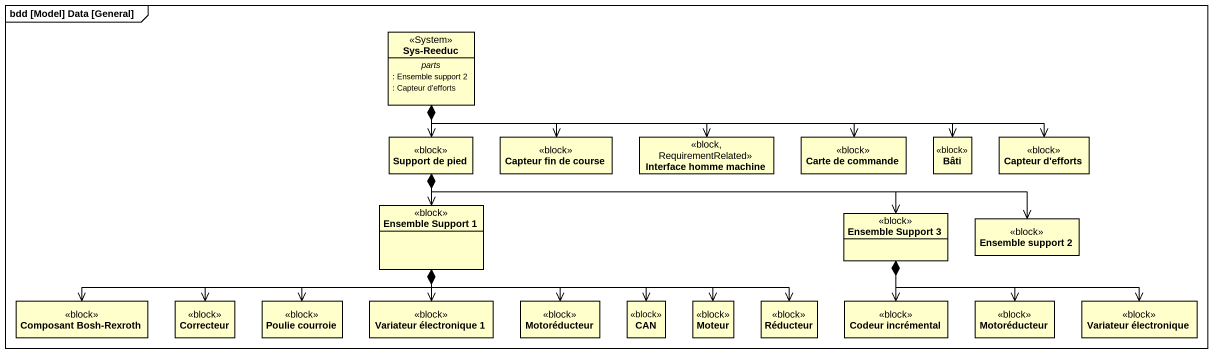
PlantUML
@startuml
mainframe bdd [Model] Data [General]
hide circle
hide empty members
class "Sys-Reeduc" as Sys_Reeduc <<System>> {
  -- parts --
  : Ensemble support 2
  : Capteur d'efforts
}
class "Support de pied" as Support_de_pied <<block>>
class "Capteur fin de course" as Capteur_fin_de_course <<block>>
class "Interface homme machine" as Interface_homme_machine <<block, RequirementRelated>>
class "Carte de commande" as Carte_de_commande <<block>>
class Bâti <<block>>
class "Capteur d'efforts" as Capteur_d_efforts <<block>>
class "Ensemble Support 1" as Ensemble_Support_1 <<block>>
class "Ensemble Support 3" as Ensemble_Support_3 <<block>>
class "Ensemble support 2" as Ensemble_support_2 <<block>>
class "Composant Bosh-Rexroth" as Composant_Bosh_Rexroth <<block>>
class Correcteur <<block>>
class "Poulie courroie" as Poulie_courroie <<block>>
class "Variateur électronique 1" as Variateur_électronique_1 <<block>>
class Motoréducteur <<block>>
class CAN <<block>>
class Moteur <<block>>
class Réducteur <<block>>
class "Codeur incrémental" as Codeur_incrémental <<block>>
class "Motoréducteur" as Motoréducteur_2 <<block>>
class "Variateur électronique" as Variateur_électronique <<block>>
Sys_Reeduc *--> Support_de_pied
Sys_Reeduc *--> Capteur_fin_de_course
Sys_Reeduc *-right-> Interface_homme_machine
Sys_Reeduc *-right-> Carte_de_commande
Sys_Reeduc *-right-> Bâti
Sys_Reeduc *-right-> Capteur_d_efforts
Support_de_pied *--> Ensemble_Support_1
Support_de_pied *-right-> Ensemble_Support_3
Support_de_pied *-right-> Ensemble_support_2
Ensemble_Support_1 *-left-> Composant_Bosh_Rexroth
Ensemble_Support_1 *-left-> Correcteur
Ensemble_Support_1 *--> Poulie_courroie
Ensemble_Support_1 *--> Variateur_électronique_1
Ensemble_Support_1 *--> Motoréducteur
Ensemble_Support_1 *-right-> CAN
Ensemble_Support_1 *-right-> Moteur
Ensemble_Support_1 *-right-> Réducteur
Ensemble_Support_3 *--> Codeur_incrémental
Ensemble_Support_3 *--> Motoréducteur_2
Ensemble_Support_3 *-right-> Variateur_électronique
@enduml
